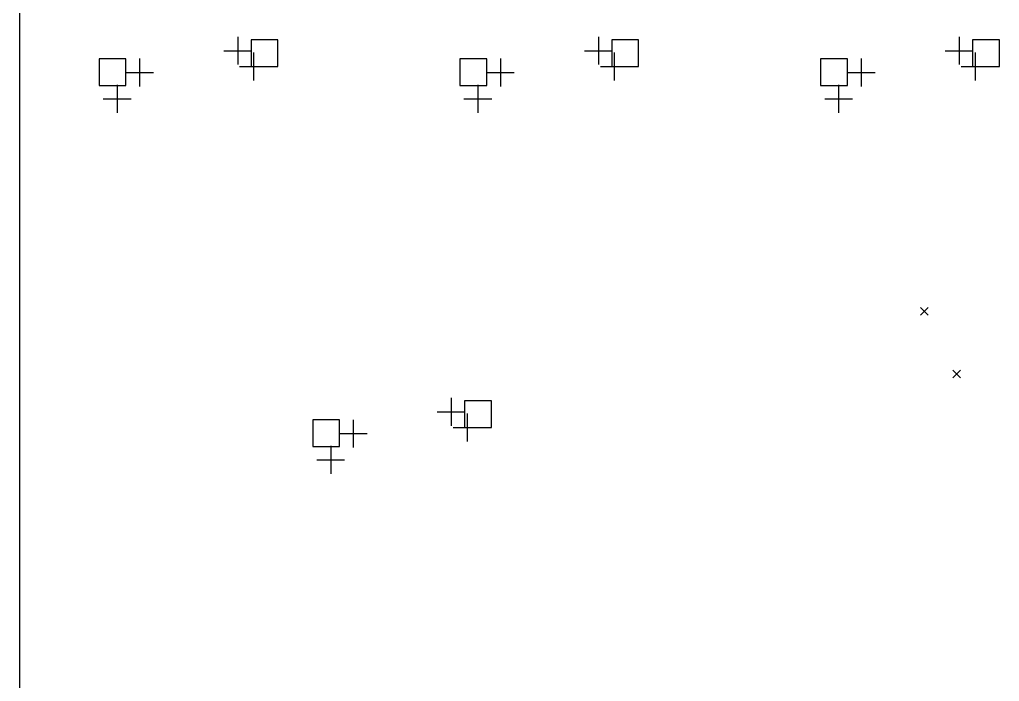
# Model space of a CAD drawing. Extents: x 0 to 17.2, y -5.9 to -0.3.
# Drawn here: x 0.079 to 2.11, y -4.519 to -3.148 of the extents above; entities that cross this region are included whole.
import ezdxf

# ---------------------------------------------------------------- set-up
doc = ezdxf.new("R2010")
doc.units = 0
doc.header["$MEASUREMENT"] = 0
doc.layers.add('BLACK', color=7, linetype='CONTINUOUS')

msp = doc.modelspace()

# ---------------------------------------------------------------- linework, layer by layer
at = {"layer": 'BLACK', "linetype": 'CONTINUOUS'}
for p, q in [((0.07874, -0.433071), (0.07874, -5.03937)), ((0.530906, -3.18307), (0.530906, -3.24094)), ((0.614256, -3.18929), (0.558578, -3.18929)), ((0.558578, -3.18929), (0.558578, -3.24497)), ((0.614256, -3.24497), (0.614256, -3.18929)), ((1.27894, -3.18307), (1.27894, -3.24094)), ((1.36229, -3.18929), (1.30661, -3.18929)), ((1.30661, -3.18929), (1.30661, -3.24497)), ((1.36229, -3.24497), (1.36229, -3.18929)), ((2.02697, -3.18307), (2.02697, -3.24094)), ((2.11032, -3.18929), (2.05464, -3.18929)), ((2.05464, -3.18929), (2.05464, -3.24497)), ((2.11032, -3.24497), (2.11032, -3.18929)), ((0.299296, -3.22866), (0.243618, -3.22866)), ((0.243618, -3.22866), (0.243618, -3.28434)), ((0.299296, -3.28434), (0.299296, -3.22866)), ((0.327559, -3.22854), (0.327559, -3.28642)), ((0.501969, -3.21201), (0.559843, -3.21201)), ((0.56378, -3.21575), (0.56378, -3.27362)), ((1.04733, -3.22866), (0.991649, -3.22866)), ((0.991649, -3.22866), (0.991649, -3.28434)), ((1.04733, -3.28434), (1.04733, -3.22866)), ((1.07559, -3.22854), (1.07559, -3.28642)), ((1.25, -3.21201), (1.30787, -3.21201)), ((1.31181, -3.21575), (1.31181, -3.27362)), ((1.79536, -3.22866), (1.73968, -3.22866)), ((1.73968, -3.22866), (1.73968, -3.28434)), ((1.79536, -3.28434), (1.79536, -3.22866)), ((1.82362, -3.22854), (1.82362, -3.28642)), ((1.99803, -3.21201), (2.05591, -3.21201)), ((2.05984, -3.21575), (2.05984, -3.27362)), ((0.534843, -3.24469), (0.592717, -3.24469)), ((0.558578, -3.24497), (0.614256, -3.24497)), ((1.28287, -3.24469), (1.34075, -3.24469)), ((1.30661, -3.24497), (1.36229, -3.24497)), ((2.03091, -3.24469), (2.08878, -3.24469)), ((2.05464, -3.24497), (2.11032, -3.24497)), ((0.298622, -3.25748), (0.356496, -3.25748)), ((1.04665, -3.25748), (1.10453, -3.25748)), ((1.79469, -3.25748), (1.85256, -3.25748)), ((0.243618, -3.28434), (0.299296, -3.28434)), ((0.280906, -3.28307), (0.280906, -3.34094)), ((0.991649, -3.28434), (1.04733, -3.28434)), ((1.02894, -3.28307), (1.02894, -3.34094)), ((1.73968, -3.28434), (1.79536, -3.28434)), ((1.77697, -3.28307), (1.77697, -3.34094)), ((0.251969, -3.31201), (0.309843, -3.31201)), ((1, -3.31201), (1.05787, -3.31201)), ((1.74803, -3.31201), (1.80591, -3.31201)), ((1.94685, -3.74409), (1.9626, -3.75984)), ((1.9626, -3.74409), (1.94685, -3.75984)), ((2.01378, -3.87402), (2.02953, -3.88976)), ((2.02953, -3.87402), (2.01378, -3.88976)), ((0.973819, -3.9311), (0.973819, -3.98898)), ((1.05717, -3.93732), (1.00149, -3.93732)), ((1.00149, -3.93732), (1.00149, -3.993)), ((1.05717, -3.993), (1.05717, -3.93732)), ((0.944882, -3.96004), (1.00276, -3.96004)), ((0.742209, -3.97669), (0.686531, -3.97669)), ((0.686531, -3.97669), (0.686531, -4.03237)), ((0.742209, -4.03237), (0.742209, -3.97669)), ((0.770472, -3.97657), (0.770472, -4.03445)), ((1.00669, -3.96378), (1.00669, -4.02165)), ((0.977756, -3.99272), (1.03563, -3.99272)), ((1.00149, -3.993), (1.05717, -3.993)), ((0.741535, -4.00551), (0.799409, -4.00551)), ((0.686531, -4.03237), (0.742209, -4.03237)), ((0.723819, -4.0311), (0.723819, -4.08898)), ((0.694882, -4.06004), (0.752756, -4.06004))]:
    msp.add_line(p, q, dxfattribs=at)

doc.saveas('drawing.dxf')
